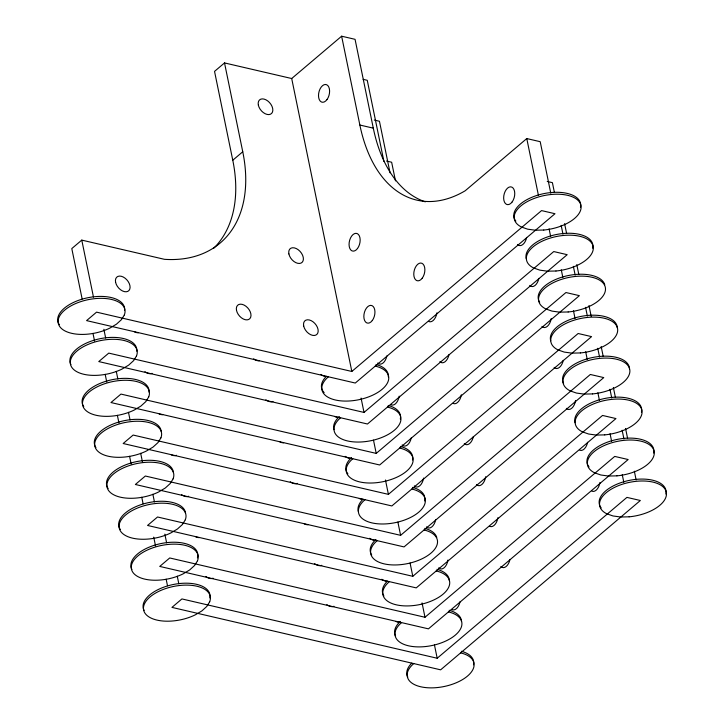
<?xml version="1.0" encoding="UTF-8"?>
<svg xmlns="http://www.w3.org/2000/svg" width="724" height="724" viewBox="0 0 724 724"><rect width="100%" height="100%" fill="white"/><g stroke="black" fill="none" stroke-linecap="round" stroke-linejoin="round"><path stroke-width="1.09" d="M425.296 201.842A157.751 92.201 -76.9 0 1 373.294 128.157L355.059 39.322L341.628 36.2L291.7 78.527L224.521 62.925L214.539 71.386L232.775 160.23A157.714 100.6 49.7 0 1 213.571 248.404M224.521 62.925L242.757 151.759A157.714 100.6 49.7 0 1 164.457 259.319L81.776 240.115L71.794 248.576L82.138 298.967M232.775 160.23L242.757 151.759M550.774 193.172L540.204 141.687L526.773 138.565L465.188 190.774A157.751 92.201 -76.9 0 1 359.864 125.035L341.628 36.2M351.828 371.457L541.561 210.594L554.991 213.716L355.276 383.041L86.581 320.605L96.564 312.144L351.828 371.457L291.7 78.527M364.018 412.427L553.751 251.563L567.191 254.685L367.475 424.011L98.772 361.575L108.763 353.113L364.018 412.427L361.068 398.055M376.218 453.396L565.942 292.532L579.381 295.654L379.666 464.98L110.971 402.544L120.953 394.082L376.218 453.396L373.493 440.129M388.408 494.365L578.141 333.502L591.571 336.624L391.856 505.949L123.161 443.513L133.144 435.052L388.408 494.365L385.458 479.994M400.607 535.335L590.332 374.48L603.771 377.593L404.055 546.919L135.361 484.483L145.343 476.021L400.607 535.335L397.883 522.067M412.798 576.304L602.531 415.449L615.961 418.562L416.246 587.888L147.551 525.452L157.533 516.99L412.798 576.304L410.074 563.037M424.997 617.273L614.721 456.419L628.161 459.532L428.445 628.857L159.742 566.421L169.733 557.96L424.997 617.273L422.047 602.902M437.187 658.243L626.921 497.388L640.351 500.501L440.635 669.827L171.941 607.391L181.923 598.929L437.187 658.243L434.463 644.975M363.122 79.332L367.258 80.292L383.919 161.452M374.281 120.057L379.448 121.261L390.037 172.81M359.864 125.035L373.294 128.157M547.235 181.462L552.403 182.656L554.421 192.521M386.48 161.027L391.648 162.23L395.476 180.873M625.563 428.472L627.59 438.337M634.342 471.197L636.134 479.958M613.373 387.503L615.4 397.367M622.142 430.228L623.943 438.988M601.182 346.534L603.201 356.398M609.952 389.259L611.744 398.019M588.983 305.564L591.236 316.524M597.753 348.289L599.553 357.05M622.251 474.645L623.826 482.32M576.793 264.595L578.811 274.459M585.562 307.32L587.354 316.08M610.061 433.676L611.635 441.35M564.593 223.625L566.62 233.49M573.363 266.351L575.164 275.111M597.861 392.707L599.436 400.381M561.172 225.381L562.973 234.142M585.671 351.737L587.245 359.412M573.471 310.768L575.046 318.442M561.281 269.799L562.856 277.473M549.082 228.829L550.656 236.504M526.773 138.565L538.466 195.534M177.262 576.195L178.837 583.861M164.837 534.131L166.638 542.891M152.873 494.257L154.447 501.922M140.673 453.287L142.474 462.048M166.149 579.182L167.497 585.752M128.483 412.318L130.058 419.983M153.732 537.118L155.524 545.878M116.283 371.349L117.858 379.014M141.759 497.243L143.108 503.814M103.867 329.284L105.668 338.045M129.569 456.274L131.144 463.939M81.776 240.115L93.468 297.075M117.369 415.305L118.944 422.97M105.179 374.335L106.754 382.001M92.98 333.366L94.554 341.031M460.03 601.771A9.068 5.303 -76.9 0 1 452.111 609.689M399.585 622.278A9.068 5.783 49.7 0 1 395.874 621.409M333.981 606.296A9.068 5.783 49.7 0 1 326.814 604.63M213.064 578.205A9.068 5.783 49.7 0 1 205.906 576.539M407.811 677.139A34.001 17.05 -11.6 0 1 411.739 663.157M461.36 651.265A34.001 17.05 -11.6 0 1 473.496 664.849M460.609 652.894A34.001 17.05 -11.6 0 1 467.505 676.071A34.001 17.05 -11.6 0 1 420.662 686.759A34.001 17.05 -11.6 0 1 413.766 663.582M599.961 482.465A9.068 5.303 -76.9 0 1 591.906 491.162M509.958 559.435A9.068 5.303 -76.9 0 1 500.863 566.485M601.219 507.922A34.001 17.05 -11.6 0 1 628.586 480.537A34.001 17.05 -11.6 0 1 665.854 494.058M144.112 610.477A34.001 17.05 -11.6 0 1 174.041 584.349A34.001 17.05 -11.6 0 1 209.842 597.943M447.966 560.023A9.068 5.303 -76.9 0 1 438.744 567.842M387.394 581.309A9.068 5.783 49.7 0 1 381.801 579.272M321.791 565.326A9.068 5.783 49.7 0 1 314.623 563.661M199.299 537.597A9.068 5.783 49.7 0 1 195.598 536.737M395.621 636.17A34.001 17.05 -11.6 0 1 400.336 621.436M449.17 610.296A34.001 17.05 -11.6 0 1 461.523 621.581M448.418 611.925A34.001 17.05 -11.6 0 1 455.315 635.102A34.001 17.05 -11.6 0 1 408.472 645.79A34.001 17.05 -11.6 0 1 401.576 622.613M587.635 442.274A9.068 5.303 -76.9 0 1 579.716 450.192M497.895 517.687A9.068 5.303 -76.9 0 1 489.84 526.384M589.028 466.953A34.001 17.05 -11.6 0 1 616.396 439.568A34.001 17.05 -11.6 0 1 653.663 453.088M131.922 569.507A34.001 17.05 -11.6 0 1 162.728 543.226A34.001 17.05 -11.6 0 1 197.426 557.914M435.64 519.832A9.068 5.303 -76.9 0 1 426.545 526.873M375.195 540.33A9.068 5.783 49.7 0 1 369.602 538.303M308.026 524.728A9.068 5.783 49.7 0 1 304.315 523.868M188.683 496.266A9.068 5.783 49.7 0 1 181.516 494.601M383.901 595.997A34.001 17.05 -11.6 0 1 387.349 581.218M436.97 569.326A34.001 17.05 -11.6 0 1 449.333 580.612M436.219 570.955A34.001 17.05 -11.6 0 1 443.115 594.133A34.001 17.05 -11.6 0 1 396.281 604.821A34.001 17.05 -11.6 0 1 389.376 581.644M575.571 400.526A9.068 5.303 -76.9 0 1 566.349 408.345M485.704 476.718A9.068 5.303 -76.9 0 1 476.473 484.546M575.091 422.735A34.001 17.05 -11.6 0 1 607.698 397.938A34.001 17.05 -11.6 0 1 641.464 412.119M120.338 529.534A34.001 17.05 -11.6 0 1 145.967 503.225A34.001 17.05 -11.6 0 1 185.579 513.271M423.576 478.084A9.068 5.303 -76.9 0 1 414.354 485.904M363.005 499.361A9.068 5.783 49.7 0 1 359.294 498.501M297.401 483.388A9.068 5.783 49.7 0 1 290.233 481.722M176.484 455.296A9.068 5.783 49.7 0 1 171.208 454.799M371.711 555.027A34.001 17.05 -11.6 0 1 375.946 539.498M424.78 528.357A34.001 17.05 -11.6 0 1 436.78 537.443M424.029 529.986A34.001 17.05 -11.6 0 1 430.925 553.163A34.001 17.05 -11.6 0 1 384.082 563.851A34.001 17.05 -11.6 0 1 377.186 540.674M563.245 360.335A9.068 5.303 -76.9 0 1 554.15 367.376M473.369 436.527A9.068 5.303 -76.9 0 1 464.283 443.577M563.589 383.43A34.001 17.05 -11.6 0 1 591.58 357.719A34.001 17.05 -11.6 0 1 629.491 368.851M108.138 488.564A34.001 17.05 -11.6 0 1 133.768 462.256A34.001 17.05 -11.6 0 1 173.38 472.301M324.153 392.661A34.001 17.05 -11.6 0 1 326.379 376.371M376 364.48A34.001 17.05 -11.6 0 1 388.317 376.914M375.249 366.109A34.001 17.05 -11.6 0 1 382.145 389.286A34.001 17.05 -11.6 0 1 335.303 399.974A34.001 17.05 -11.6 0 1 328.406 376.797M515.859 221.128A34.001 17.05 -11.6 0 1 543.226 193.751A34.001 17.05 -11.6 0 1 580.494 207.272M59.359 324.687A34.001 17.05 -11.6 0 1 86.717 297.971A34.001 17.05 -11.6 0 1 124.618 310.234M386.86 355.946A9.068 5.303 -76.9 0 1 377.774 362.996M326.415 376.453A9.068 5.783 49.7 0 1 320.822 374.426M259.246 360.851A9.068 5.783 49.7 0 1 253.653 358.814M138.329 332.75A9.068 5.783 49.7 0 1 134.619 331.891M333.954 429.649A34.001 17.05 -11.6 0 1 339.366 416.59M388.191 405.449A34.001 17.05 -11.6 0 1 400.336 419.033M387.44 407.078A34.001 17.05 -11.6 0 1 394.345 430.255A34.001 17.05 -11.6 0 1 347.502 440.943A34.001 17.05 -11.6 0 1 340.597 417.766M526.665 237.427A9.068 5.303 -76.9 0 1 517.569 244.468M436.925 312.84A9.068 5.303 -76.9 0 1 428.87 321.537M526.312 258.857A34.001 17.05 -11.6 0 1 558.919 234.06A34.001 17.05 -11.6 0 1 592.694 248.242M70.943 364.661A34.001 17.05 -11.6 0 1 100.002 338.714A34.001 17.05 -11.6 0 1 136.809 351.203M399.186 396.146A9.068 5.303 -76.9 0 1 391.141 404.843M338.615 417.422A9.068 5.783 49.7 0 1 334.904 416.562M273.011 401.449A9.068 5.783 49.7 0 1 265.844 399.784M152.094 373.358A9.068 5.783 49.7 0 1 144.927 371.693M347.891 473.867A34.001 17.05 -11.6 0 1 351.565 457.559M400.39 446.418A34.001 17.05 -11.6 0 1 412.526 460.002M399.639 448.047A34.001 17.05 -11.6 0 1 406.535 471.224A34.001 17.05 -11.6 0 1 359.692 481.913A34.001 17.05 -11.6 0 1 352.796 458.735M538.855 278.396A9.068 5.303 -76.9 0 1 529.769 285.437M448.989 354.588A9.068 5.303 -76.9 0 1 439.893 361.638M539.679 302.297A34.001 17.05 -11.6 0 1 564.168 276.523A34.001 17.05 -11.6 0 1 604.748 284.704M83.749 406.626A34.001 17.05 -11.6 0 1 111.107 379.91A34.001 17.05 -11.6 0 1 149.008 392.173M411.25 437.884A9.068 5.303 -76.9 0 1 402.155 444.934M350.805 458.392A9.068 5.783 49.7 0 1 345.212 456.364M283.636 442.789A9.068 5.783 49.7 0 1 279.926 441.93M162.719 414.689A9.068 5.783 49.7 0 1 159.008 413.829M424.834 497.551A34.001 17.05 -11.6 0 1 424.726 500.972M358.344 511.587A34.001 17.05 -11.6 0 1 362.959 499.279M412.58 487.388A34.001 17.05 -11.6 0 1 424.59 496.474M411.829 489.017A34.001 17.05 -11.6 0 1 418.725 512.194A34.001 17.05 -11.6 0 1 371.892 522.882A34.001 17.05 -11.6 0 1 364.987 499.705M551.181 318.587A9.068 5.303 -76.9 0 1 541.959 326.406M461.315 394.779A9.068 5.303 -76.9 0 1 453.26 403.476M550.702 340.796A34.001 17.05 -11.6 0 1 581.119 316.388A34.001 17.05 -11.6 0 1 617.301 327.882M95.948 447.595A34.001 17.05 -11.6 0 1 121.578 421.287A34.001 17.05 -11.6 0 1 161.19 431.332M124.338 314.949L121.442 319.655L116.51 324.135L109.876 328.09A34.001 17.05 -11.6 0 1 59.757 326.605A34.001 17.05 -11.6 0 1 89.731 299.365A34.001 17.05 -11.6 0 1 124.338 314.949M136.528 355.918L133.632 360.624L128.7 365.104L122.066 369.059A34.001 17.05 -11.6 0 1 71.948 367.575A34.001 17.05 -11.6 0 1 101.93 340.334A34.001 17.05 -11.6 0 1 136.528 355.918M148.728 396.888L145.832 401.594L140.899 406.074L134.266 410.028A34.001 17.05 -11.6 0 1 84.147 408.544A34.001 17.05 -11.6 0 1 114.12 381.304A34.001 17.05 -11.6 0 1 148.728 396.888M160.918 437.857L158.022 442.563L153.09 447.043L146.456 450.998A34.001 17.05 -11.6 0 1 96.337 449.514A34.001 17.05 -11.6 0 1 126.32 422.273A34.001 17.05 -11.6 0 1 160.918 437.857M173.117 478.826L170.221 483.532L165.289 488.012L158.656 491.967A34.001 17.05 -11.6 0 1 108.537 490.483A34.001 17.05 -11.6 0 1 138.51 463.242A34.001 17.05 -11.6 0 1 173.117 478.826M185.308 519.796L182.412 524.502L177.48 528.982L170.846 532.936A34.001 17.05 -11.6 0 1 120.727 531.452A34.001 17.05 -11.6 0 1 150.71 504.212A34.001 17.05 -11.6 0 1 185.308 519.796M197.507 560.765L194.602 565.471L189.67 569.951L183.045 573.906A34.001 17.05 -11.6 0 1 132.926 572.422A34.001 17.05 -11.6 0 1 162.9 545.181A34.001 17.05 -11.6 0 1 197.507 560.765M209.698 601.735L206.802 606.441L201.869 610.92L195.236 614.875A34.001 17.05 -11.6 0 1 145.117 613.391A34.001 17.05 -11.6 0 1 175.099 586.15A34.001 17.05 -11.6 0 1 209.698 601.735M543.769 230.033L535.298 230.223L527.66 229.182L521.389 226.992A34.001 17.05 -11.6 0 1 534.348 198.376A34.001 17.05 -11.6 0 1 580.757 204.693A34.001 17.05 -11.6 0 1 543.769 230.033M555.969 271.002L547.489 271.192L539.86 270.152L533.588 267.961A34.001 17.05 -11.6 0 1 546.548 239.345A34.001 17.05 -11.6 0 1 592.947 245.662A34.001 17.05 -11.6 0 1 555.969 271.002M568.159 311.972L559.688 312.162L552.05 311.121L545.778 308.931A34.001 17.05 -11.6 0 1 558.738 280.315A34.001 17.05 -11.6 0 1 605.146 286.632A34.001 17.05 -11.6 0 1 568.159 311.972M580.358 352.941L571.879 353.131L564.249 352.09L557.969 349.9A34.001 17.05 -11.6 0 1 570.937 321.284A34.001 17.05 -11.6 0 1 617.337 327.601A34.001 17.05 -11.6 0 1 580.358 352.941M592.549 393.91L584.078 394.1L576.44 393.06L570.168 390.87A34.001 17.05 -11.6 0 1 583.128 362.253A34.001 17.05 -11.6 0 1 629.536 368.57A34.001 17.05 -11.6 0 1 592.549 393.91M604.748 434.88L596.268 435.07L588.639 434.029L582.358 431.839A34.001 17.05 -11.6 0 1 595.327 403.223A34.001 17.05 -11.6 0 1 641.726 409.54A34.001 17.05 -11.6 0 1 604.748 434.88M616.939 475.849L608.468 476.039L600.83 474.998L594.558 472.808A34.001 17.05 -11.6 0 1 607.517 444.192A34.001 17.05 -11.6 0 1 653.926 450.509A34.001 17.05 -11.6 0 1 616.939 475.849M629.138 516.818L620.658 517.008L613.029 515.968L606.748 513.778A34.001 17.05 -11.6 0 1 619.708 485.161A34.001 17.05 -11.6 0 1 666.116 491.478A34.001 17.05 -11.6 0 1 629.138 516.818M303.682 325.972A9.068 5.783 49.7 0 0 315.8 335.122A9.068 5.783 49.7 0 0 313.067 321.818A9.068 5.783 49.7 0 0 303.682 325.972M372.299 320.524A9.068 5.303 -76.9 0 0 372.046 305.646A9.068 5.303 -76.9 0 0 363.846 316.65A9.068 5.303 -76.9 0 0 372.299 320.524M236.504 310.361A9.068 5.783 49.7 0 0 248.622 319.51A9.068 5.783 49.7 0 0 245.888 306.207A9.068 5.783 49.7 0 0 236.504 310.361M288.894 253.943A9.068 5.783 49.7 0 0 301.012 263.093A9.068 5.783 49.7 0 0 298.279 249.78A9.068 5.783 49.7 0 0 288.894 253.943M115.596 282.269A9.068 5.783 49.7 0 0 127.705 291.419A9.068 5.783 49.7 0 0 124.971 278.107A9.068 5.783 49.7 0 0 115.596 282.269M258.341 105.08A9.068 5.783 49.7 0 0 270.45 114.229A9.068 5.783 49.7 0 0 267.717 100.917A9.068 5.783 49.7 0 0 258.341 105.08M512.103 202.005A9.068 5.303 -76.9 0 0 511.85 187.118A9.068 5.303 -76.9 0 0 503.651 198.123A9.068 5.303 -76.9 0 0 512.103 202.005M326.958 99.631A9.068 5.303 -76.9 0 0 326.705 84.753A9.068 5.303 -76.9 0 0 318.506 95.749A9.068 5.303 -76.9 0 0 326.958 99.631M422.228 278.197A9.068 5.303 -76.9 0 0 421.974 263.319A9.068 5.303 -76.9 0 0 413.775 274.315A9.068 5.303 -76.9 0 0 422.228 278.197M357.511 248.495A9.068 5.303 -76.9 0 0 357.267 233.617A9.068 5.303 -76.9 0 0 349.058 244.612A9.068 5.303 -76.9 0 0 357.511 248.495"/></g></svg>
